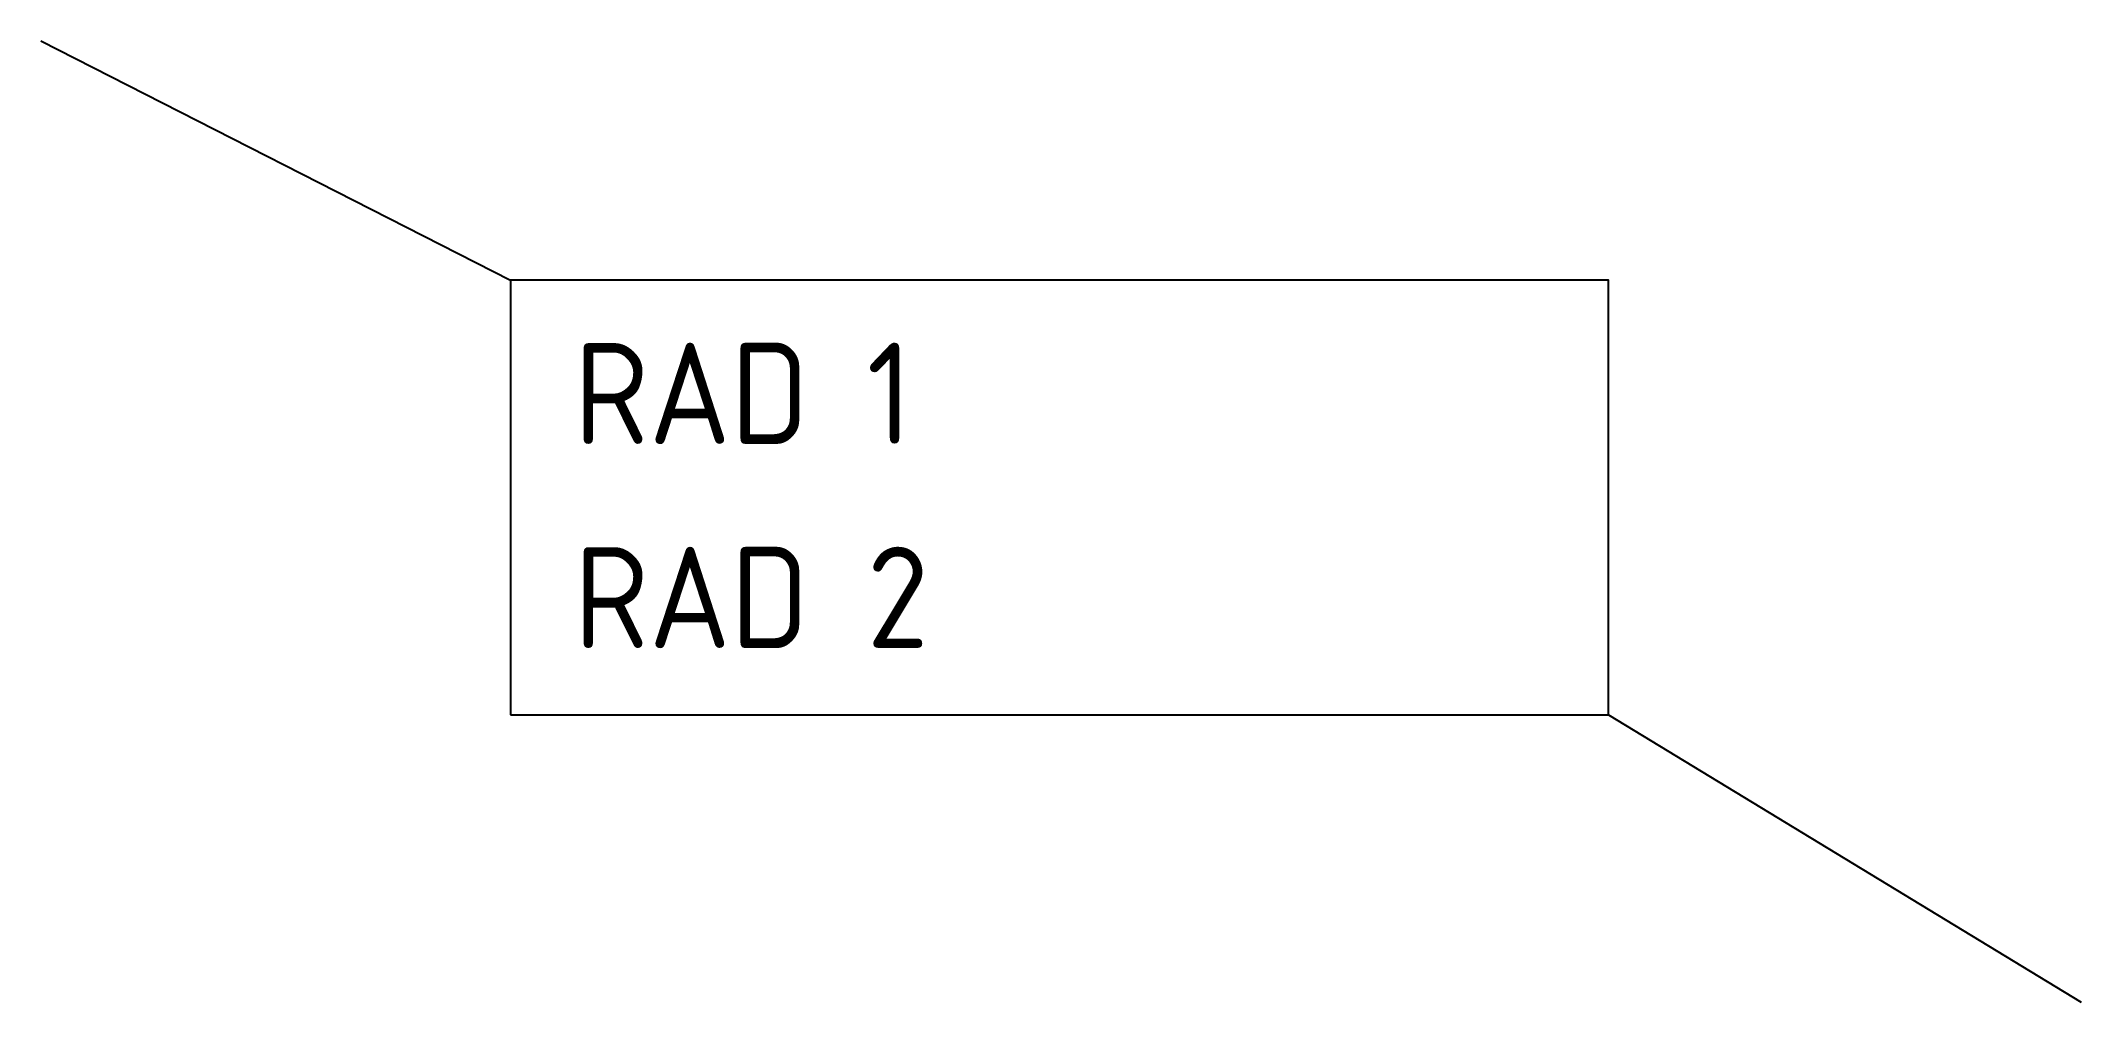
# Model space of a CAD drawing. Header units: millimetres. Extents: x -13.9 to 46.6, y -21.4 to 7.1.
import ezdxf

# ---------------------------------------------------------------- set-up
doc = ezdxf.new("R2010")
doc.units = ezdxf.units.MM
doc.header["$MEASUREMENT"] = 0
doc.layers.add('K-------T1-', color=3, linetype='Continuous')
doc.styles.add('ISO', font='isocp.shx')

# ---------------------------------------------------------------- blocks, each defined once
blk = doc.blocks.new('FG-ruta_2')
at = {"layer": 'K-------T1-', "color": 1}
for p, q in [((-13.935, 7.093), (0, 0)), ((32.567, -12.881), (46.582, -21.402))]:
    blk.add_line(p, q, dxfattribs=at)
at = {"layer": 'K-------T1-', "color": 3}
blk.add_lwpolyline([(0, -12.881), (32.567, -12.881), (32.567, 0), (0, 0)], close=True, dxfattribs=at)
at = {"style": 'ISO'}
for s, p in [('RAD 1', (1.876, -4.854)), ('RAD 2', (1.876, -10.904))]:
    blk.add_text(s, height=3, dxfattribs=at).set_placement(p)

msp = doc.modelspace()

# ---------------------------------------------------------------- block references
msp.add_blockref('FG-ruta_2', (0, 0))

doc.saveas('drawing.dxf')
